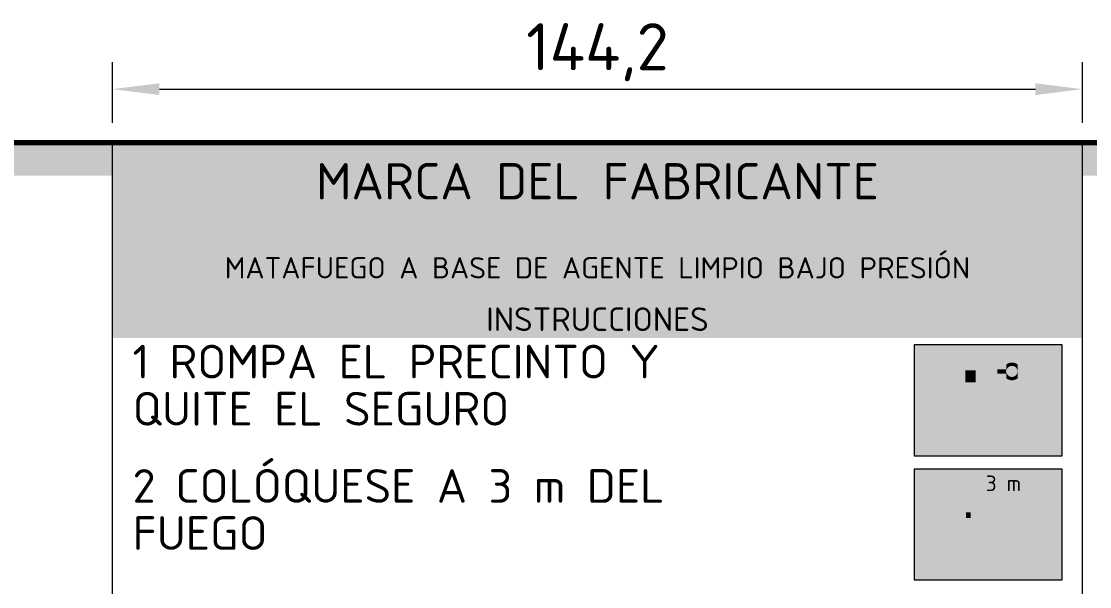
# Model space of a CAD drawing. Header units: millimetres. Extents: x 0 to 2382, y 0 to 420.
# Drawn here: x 1919.2 to 1998.6, y 303.5 to 345.5 of the extents above; entities that cross this region are included whole.
import ezdxf
from ezdxf.enums import TextEntityAlignment as Align

# ---------------------------------------------------------------- set-up
doc = ezdxf.new("R2010")
doc.units = ezdxf.units.MM
for name, color, linetype, lineweight in [('01-VISIBLE', 7, 'CONTINUOUS', 70), ('04-COTA', 3, 'CONTINUOUS', 18), ('08-FINA', 5, 'CONTINUOUS', 18), ('13-GRAFICA', 30, 'CONTINUOUS', 18)]:
    doc.layers.add(name, color=color, linetype=linetype, lineweight=lineweight)
doc.styles.add('ISO3098', font='isocpeur.ttf')
doc.dimstyles.new('FLAMA-IRAM', dxfattribs={"dimtxt": 3.5, "dimasz": 3.5, "dimexe": 2, "dimexo": 1.5, "dimgap": 1, "dimtad": 1, "dimdec": 1, "dimtxsty": 'ISO3098', "dimblk": 'IRAM_FLECHA', "dimblk1": 'IRAM_FLECHA', "dimblk2": 'IRAM_FLECHA', "dimcen": 2.5, "dimclrd": 256, "dimclre": 256, "dimclrt": 256, "dimazin": 3, "dimtfac": 1, "dimtmove": 0, "dimatfit": 3, "dimlwd": 18, "dimlwe": 18})

# ---------------------------------------------------------------- blocks, each defined once
blk = doc.blocks.new('IRAM_FLECHA')
blk.add_solid([(0, 0), (-1, 0.125), (-1, -0.125)])

msp = doc.modelspace()

# ---------------------------------------------------------------- hatches: boundary and pattern name
at = {"layer": '13-GRAFICA', "true_color": 0x009146}
h = msp.add_hatch(color=7, dxfattribs=at)
h.dxf.hatch_style = 1
h.paths.add_polyline_path([(1925.95, 334.058), (1925.95, 336.493), (1889.9, 336.493), (1889.9, 334.058)])
h = msp.add_hatch(color=7, dxfattribs=at)
h.dxf.hatch_style = 1
h.paths.add_polyline_path([(1998.05, 324.779), (1998.05, 336.493), (1925.95, 336.493), (1925.95, 324.779)])
h = msp.add_hatch(color=7, dxfattribs=at)
h.dxf.hatch_style = 1
h.paths.add_polyline_path([(2034.1, 334.058), (2034.1, 336.493), (1998.05, 336.493), (1998.05, 334.058)])
at = {"layer": '13-GRAFICA', "true_color": 0xffd200}
h = msp.add_hatch(color=7, dxfattribs=at)
h.dxf.hatch_style = 1
h.paths.add_polyline_path([(1998.05, 321.974), (1998.05, 324.779), (1925.95, 324.779), (1925.95, 321.974)])
at = {"layer": '13-GRAFICA', "true_color": 0xffffff}
h = msp.add_hatch(color=7, dxfattribs=at)
h.dxf.hatch_style = 1
h.paths.add_polyline_path([(1996.55, 313.224), (1996.55, 321.474), (1985.55, 321.474), (1985.55, 313.224)])
at = {"layer": '13-GRAFICA', "true_color": 0x191919}
h = msp.add_hatch(color=7, dxfattribs=at)
h.dxf.hatch_style = 1
h.paths.add_polyline_path([(1991.641, 320.322), (1991.657, 320.323), (1991.673, 320.323), (1991.689, 320.321), (1991.704, 320.317), (1991.719, 320.312), (1991.733, 320.306), (1991.747, 320.298), (1991.76, 320.289), (1991.772, 320.278), (1991.783, 320.267), (1991.792, 320.254), (1991.801, 320.241), (1991.808, 320.227), (1991.813, 320.212), (1991.817, 320.197), (1991.82, 320.181), (1991.821, 320.166), (1991.821, 320.15), (1991.819, 320.134), (1991.815, 320.119), (1991.81, 320.104), (1991.804, 320.089), (1991.796, 320.076), (1991.787, 320.063), (1991.776, 320.051), (1991.765, 320.04), (1991.752, 320.03), (1991.739, 320.022), (1991.725, 320.015), (1991.71, 320.009), (1991.695, 320.005), (1989.635, 319.555), (1989.62, 319.552), (1989.604, 319.551), (1989.588, 319.552), (1989.573, 319.554), (1989.557, 319.557), (1989.542, 319.562), (1989.528, 319.569), (1989.514, 319.577), (1989.501, 319.586), (1989.49, 319.596), (1989.479, 319.608), (1989.469, 319.62), (1989.461, 319.633), (1989.454, 319.648), (1989.448, 319.662), (1989.444, 319.678), (1989.441, 319.693), (1989.44, 319.709), (1989.441, 319.725), (1989.443, 319.74), (1989.446, 319.756), (1989.451, 319.771), (1989.458, 319.785), (1989.466, 319.799), (1989.475, 319.812), (1989.485, 319.824), (1989.497, 319.834), (1989.509, 319.844), (1989.523, 319.852), (1989.537, 319.859), (1989.551, 319.865), (1989.567, 319.869), (1991.626, 320.32)])
h = msp.add_hatch(color=7, dxfattribs=at)
h.dxf.hatch_style = 1
h.paths.add_polyline_path([(1992.391, 318.984), (1992.343, 319.028), (1992.3, 319.075), (1992.261, 319.128), (1992.228, 319.183), (1992.2, 319.242), (1992.178, 319.303), (1992.162, 319.365), (1992.153, 319.43), (1992.15, 319.494), (1992.153, 319.559), (1992.162, 319.623), (1992.178, 319.686), (1992.2, 319.747), (1992.228, 319.805), (1992.261, 319.861), (1992.3, 319.913), (1992.343, 319.961), (1992.391, 320.004), (1992.397, 320.009), (1992.397, 319.494), (1992.397, 318.979)])
h = msp.add_hatch(color=7, dxfattribs=at)
h.dxf.hatch_style = 1
h.paths.add_polyline_path([(1992.443, 320.043), (1992.499, 320.076), (1992.557, 320.104), (1992.618, 320.126), (1992.681, 320.142), (1992.745, 320.151), (1992.81, 320.154), (1992.874, 320.151), (1992.939, 320.142), (1993.001, 320.126), (1993.062, 320.104), (1993.121, 320.076), (1993.176, 320.043), (1993.222, 320.009), (1993.222, 319.494), (1993.22, 319.535), (1993.214, 319.575), (1993.205, 319.614), (1993.191, 319.652), (1993.174, 319.689), (1993.153, 319.723), (1993.129, 319.756), (1993.101, 319.786), (1993.071, 319.813), (1993.039, 319.837), (1993.004, 319.858), (1992.968, 319.875), (1992.93, 319.889), (1992.89, 319.899), (1992.85, 319.905), (1992.81, 319.907), (1992.769, 319.905), (1992.729, 319.899), (1992.69, 319.889), (1992.652, 319.875), (1992.615, 319.858), (1992.581, 319.837), (1992.548, 319.813), (1992.518, 319.786), (1992.491, 319.756), (1992.467, 319.723), (1992.446, 319.689), (1992.429, 319.652), (1992.415, 319.614), (1992.405, 319.575), (1992.399, 319.535), (1992.397, 319.494), (1992.397, 320.009)])
h = msp.add_hatch(color=7, dxfattribs=at)
h.dxf.hatch_style = 1
h.paths.add_polyline_path([(1993.441, 319.303), (1993.42, 319.242), (1993.392, 319.183), (1993.359, 319.128), (1993.32, 319.075), (1993.276, 319.028), (1993.228, 318.984), (1993.222, 318.979), (1993.222, 319.494), (1993.222, 320.009), (1993.228, 320.004), (1993.276, 319.961), (1993.32, 319.913), (1993.359, 319.861), (1993.392, 319.805), (1993.42, 319.747), (1993.441, 319.686), (1993.457, 319.623), (1993.467, 319.559), (1993.47, 319.494), (1993.467, 319.43), (1993.457, 319.365)])
at = {"layer": '13-GRAFICA', "true_color": 0xcba23e}
h = msp.add_hatch(color=7, dxfattribs=at)
h.dxf.hatch_style = 1
h.paths.add_polyline_path([(1989.344, 318.682), (1989.344, 319.583), (1990.116, 319.583), (1990.116, 318.682)])
at = {"layer": '13-GRAFICA', "true_color": 0x009146}
h = msp.add_hatch(color=7, dxfattribs=at)
h.dxf.hatch_style = 1
h.paths.add_polyline_path([(1991.34, 318.958), (1991.354, 318.951), (1991.368, 318.942), (1991.381, 318.932), (1991.392, 318.92), (1991.403, 318.908), (1991.412, 318.895), (1991.419, 318.881), (1991.425, 318.866), (1991.43, 318.85), (1991.433, 318.834), (1991.435, 318.818), (1991.564, 315.987), (1991.564, 315.971), (1991.562, 315.956), (1991.559, 315.94), (1991.554, 315.925), (1991.548, 315.91), (1991.541, 315.896), (1991.532, 315.883), (1991.522, 315.871), (1991.51, 315.86), (1991.498, 315.85), (1991.485, 315.841), (1991.471, 315.834), (1991.457, 315.828), (1991.441, 315.824), (1991.426, 315.82), (1991.41, 315.819), (1991.394, 315.819), (1991.379, 315.821), (1991.363, 315.824), (1991.348, 315.828), (1991.334, 315.835), (1991.32, 315.842), (1991.307, 315.851), (1991.294, 315.861), (1991.283, 315.872), (1991.273, 315.884), (1991.265, 315.897), (1991.257, 315.911), (1991.251, 315.926), (1991.247, 315.941), (1991.244, 315.957), (1991.242, 315.972), (1991.118, 318.693), (1990.065, 319.045), (1990.05, 319.05), (1990.036, 319.057), (1990.023, 319.066), (1990.01, 319.076), (1989.999, 319.087), (1989.989, 319.099), (1989.98, 319.111), (1989.972, 319.125), (1989.966, 319.14), (1989.961, 319.155), (1989.957, 319.17), (1989.955, 319.186), (1989.955, 319.202), (1989.956, 319.217), (1989.959, 319.233), (1989.963, 319.248), (1989.969, 319.263), (1989.976, 319.277), (1989.985, 319.29), (1989.994, 319.303), (1990.005, 319.314), (1990.017, 319.324), (1990.03, 319.333), (1990.044, 319.341), (1990.058, 319.347), (1990.073, 319.352), (1990.089, 319.356), (1990.104, 319.358), (1990.12, 319.358), (1990.136, 319.357), (1990.152, 319.354), (1990.167, 319.35), (1991.325, 318.964)])
at = {"layer": '13-GRAFICA', "true_color": 0xffd200}
h = msp.add_hatch(color=7, dxfattribs=at)
h.dxf.hatch_style = 1
h.paths.add_polyline_path([(1991.71, 319.329), (1991.71, 319.659), (1992.37, 319.659), (1992.37, 319.329)])
at = {"layer": '13-GRAFICA', "true_color": 0x191919}
h = msp.add_hatch(color=7, dxfattribs=at)
h.dxf.hatch_style = 1
h.paths.add_polyline_path([(1993.176, 318.945), (1993.121, 318.912), (1993.062, 318.884), (1993.001, 318.863), (1992.939, 318.847), (1992.874, 318.837), (1992.81, 318.834), (1992.745, 318.837), (1992.681, 318.847), (1992.618, 318.863), (1992.557, 318.884), (1992.499, 318.912), (1992.443, 318.945), (1992.397, 318.979), (1992.397, 319.494), (1992.399, 319.454), (1992.405, 319.414), (1992.415, 319.374), (1992.429, 319.336), (1992.446, 319.3), (1992.467, 319.265), (1992.491, 319.233), (1992.518, 319.203), (1992.548, 319.175), (1992.581, 319.151), (1992.615, 319.13), (1992.652, 319.113), (1992.69, 319.099), (1992.729, 319.09), (1992.769, 319.084), (1992.81, 319.082), (1992.85, 319.084), (1992.89, 319.09), (1992.93, 319.099), (1992.968, 319.113), (1993.004, 319.13), (1993.039, 319.151), (1993.071, 319.175), (1993.101, 319.203), (1993.129, 319.233), (1993.153, 319.265), (1993.174, 319.3), (1993.191, 319.336), (1993.205, 319.374), (1993.214, 319.414), (1993.22, 319.454), (1993.222, 319.494), (1993.222, 318.979)])
at = {"layer": '13-GRAFICA', "true_color": 0xc81e2d}
h = msp.add_hatch(color=7, dxfattribs=at)
h.dxf.hatch_style = 1
h.paths.add_polyline_path([(1993.676, 319.351), (1993.662, 319.353), (1993.648, 319.356), (1993.635, 319.361), (1993.622, 319.367), (1993.61, 319.374), (1993.598, 319.383), (1993.588, 319.392), (1993.578, 319.403), (1993.57, 319.414), (1993.562, 319.426), (1993.556, 319.439), (1993.552, 319.452), (1993.548, 319.466), (1993.546, 319.48), (1993.545, 319.494), (1993.546, 319.508), (1993.548, 319.522), (1993.552, 319.536), (1993.556, 319.549), (1993.562, 319.562), (1993.57, 319.574), (1993.578, 319.586), (1993.588, 319.596), (1993.598, 319.606), (1993.61, 319.614), (1993.622, 319.622), (1993.635, 319.628), (1993.648, 319.632), (1993.662, 319.636), (1993.676, 319.638), (1993.69, 319.639), (1995.23, 319.639), (1995.23, 319.907), (1995.89, 319.494), (1995.23, 319.082), (1995.23, 319.35), (1993.69, 319.35)])
at = {"layer": '13-GRAFICA', "true_color": 0xb21820}
h = msp.add_hatch(color=7, dxfattribs=at)
h.dxf.hatch_style = 1
h.paths.add_polyline_path([(1988.636, 314.049), (1988.636, 318.039), (1988.641, 318.114), (1988.657, 318.188), (1988.683, 318.261), (1988.719, 318.332), (1988.765, 318.4), (1988.82, 318.464), (1988.884, 318.525), (1988.956, 318.58), (1989.036, 318.631), (1989.122, 318.676), (1989.214, 318.714), (1989.311, 318.746), (1989.412, 318.772), (1989.516, 318.79), (1989.623, 318.801), (1989.73, 318.805), (1989.837, 318.801), (1989.943, 318.79), (1990.047, 318.772), (1990.148, 318.746), (1990.245, 318.714), (1990.338, 318.676), (1990.424, 318.631), (1990.503, 318.58), (1990.575, 318.525), (1990.639, 318.464), (1990.695, 318.4), (1990.74, 318.332), (1990.777, 318.261), (1990.803, 318.188), (1990.818, 318.114), (1990.824, 318.039), (1990.824, 314.049)])
at = {"layer": '13-GRAFICA', "true_color": 0xffffff}
h = msp.add_hatch(color=7, dxfattribs=at)
h.dxf.hatch_style = 1
h.paths.add_polyline_path([(1996.55, 303.974), (1996.55, 312.224), (1985.55, 312.224), (1985.55, 303.974)])
at = {"layer": '13-GRAFICA', "true_color": 0x191919}
h = msp.add_hatch(color=7, dxfattribs=at)
h.dxf.hatch_style = 1
h.paths.add_polyline_path([(1988.054, 304.82), (1988.055, 304.794), (1988.053, 304.769), (1988.049, 304.744), (1988.042, 304.72), (1988.034, 304.696), (1988.022, 304.674), (1988.009, 304.652), (1987.993, 304.632), (1987.976, 304.614), (1987.957, 304.597), (1987.937, 304.582), (1987.915, 304.57), (1987.892, 304.56), (1987.868, 304.552), (1987.843, 304.546), (1987.818, 304.543), (1987.793, 304.542), (1987.768, 304.544), (1987.743, 304.548), (1987.718, 304.554), (1987.695, 304.563), (1987.672, 304.575), (1987.651, 304.588), (1987.631, 304.603), (1987.612, 304.621), (1987.596, 304.64), (1987.581, 304.66), (1987.568, 304.682), (1987.558, 304.705), (1987.55, 304.729), (1986.994, 306.698), (1986.569, 304.745), (1986.563, 304.72), (1986.554, 304.696), (1986.542, 304.674), (1986.529, 304.652), (1986.514, 304.632), (1986.496, 304.614), (1986.477, 304.597), (1986.457, 304.583), (1986.435, 304.57), (1986.412, 304.56), (1986.388, 304.552), (1986.363, 304.546), (1986.338, 304.543), (1986.313, 304.542), (1986.288, 304.544), (1986.263, 304.548), (1986.239, 304.554), (1986.215, 304.563), (1986.192, 304.574), (1986.171, 304.588), (1986.151, 304.603), (1986.132, 304.62), (1986.116, 304.639), (1986.101, 304.66), (1986.088, 304.682), (1986.078, 304.705), (1986.07, 304.729), (1986.064, 304.753), (1986.061, 304.779), (1986.06, 304.804), (1986.062, 304.829), (1986.066, 304.854), (1986.658, 307.577), (1986.656, 307.58), (1986.64, 307.611), (1986.627, 307.643), (1986.617, 307.677), (1986.61, 307.711), (1986.607, 307.745), (1986.608, 307.78), (1986.736, 309.968), (1986.74, 310.003), (1986.747, 310.037), (1986.758, 310.07), (1986.771, 310.102), (1986.788, 310.132), (1986.808, 310.161), (1986.83, 310.187), (1986.855, 310.212), (1986.882, 310.233), (1986.911, 310.253), (1986.942, 310.269), (1986.943, 310.269), (1986.919, 310.291), (1986.885, 310.328), (1986.855, 310.369), (1986.829, 310.412), (1986.807, 310.458), (1986.79, 310.506), (1986.778, 310.555), (1986.771, 310.605), (1986.768, 310.655), (1986.771, 310.706), (1986.778, 310.755), (1986.79, 310.804), (1986.807, 310.852), (1986.829, 310.898), (1986.855, 310.941), (1986.885, 310.982), (1986.919, 311.019), (1986.956, 311.053), (1986.997, 311.083), (1987.04, 311.109), (1987.086, 311.131), (1987.133, 311.148), (1987.182, 311.16), (1987.232, 311.167), (1987.283, 311.17), (1987.333, 311.167), (1987.383, 311.16), (1987.432, 311.148), (1987.48, 311.131), (1987.526, 311.109), (1987.569, 311.083), (1987.609, 311.053), (1987.647, 311.019), (1987.681, 310.982), (1987.711, 310.941), (1987.737, 310.898), (1987.758, 310.852), (1987.775, 310.804), (1987.788, 310.755), (1987.795, 310.706), (1987.798, 310.655), (1987.795, 310.605), (1987.788, 310.555), (1987.775, 310.506), (1987.758, 310.458), (1987.737, 310.412), (1987.711, 310.369), (1987.681, 310.328), (1987.647, 310.291), (1987.609, 310.257), (1987.569, 310.227), (1987.526, 310.201), (1987.48, 310.179), (1987.432, 310.162), (1987.383, 310.15), (1987.38, 310.15), (1987.395, 310.126), (1987.411, 310.095), (1987.424, 310.063), (1987.434, 310.03), (1987.44, 309.996), (1987.443, 309.961), (1987.443, 309.926), (1987.415, 309.441), (1988.015, 308.61), (1988.8, 308.723), (1988.819, 308.724), (1988.838, 308.724), (1988.857, 308.722), (1988.875, 308.719), (1988.893, 308.713), (1988.911, 308.706), (1988.927, 308.697), (1988.943, 308.686), (1988.958, 308.674), (1988.971, 308.66), (1988.983, 308.646), (1988.993, 308.63), (1989.002, 308.613), (1989.009, 308.596), (1989.015, 308.577), (1989.018, 308.559), (1989.02, 308.54), (1989.02, 308.521), (1989.018, 308.502), (1989.014, 308.484), (1989.009, 308.465), (1989.001, 308.448), (1988.992, 308.431), (1988.982, 308.416), (1988.97, 308.401), (1988.956, 308.388), (1988.941, 308.376), (1988.926, 308.365), (1988.909, 308.357), (1988.891, 308.349), (1988.873, 308.344), (1988.855, 308.34), (1987.954, 308.212), (1987.935, 308.21), (1987.916, 308.21), (1987.897, 308.212), (1987.878, 308.216), (1987.86, 308.222), (1987.842, 308.229), (1987.825, 308.238), (1987.81, 308.249), (1987.795, 308.261), (1987.782, 308.275), (1987.77, 308.29), (1987.379, 308.831), (1987.314, 307.739), (1987.311, 307.704), (1987.304, 307.67), (1987.293, 307.637), (1987.28, 307.605), (1987.275, 307.596), (1988.045, 304.869), (1988.051, 304.845)])
h = msp.add_hatch(color=7, dxfattribs=at)
h.dxf.hatch_style = 1
h.paths.add_polyline_path([(1990.06, 309.997), (1994.295, 309.997), (1994.295, 310.162), (1994.625, 309.997), (1994.79, 309.997), (1994.798, 309.996), (1994.806, 309.995), (1994.814, 309.993), (1994.821, 309.99), (1994.829, 309.987), (1994.836, 309.983), (1994.842, 309.978), (1994.848, 309.973), (1994.854, 309.967), (1994.858, 309.96), (1994.863, 309.953), (1994.866, 309.946), (1994.869, 309.938), (1994.871, 309.93), (1994.872, 309.922), (1994.872, 309.914), (1994.872, 309.906), (1994.871, 309.898), (1994.869, 309.89), (1994.866, 309.883), (1994.863, 309.875), (1994.858, 309.868), (1994.854, 309.862), (1994.848, 309.856), (1994.842, 309.85), (1994.836, 309.846), (1994.829, 309.841), (1994.821, 309.838), (1994.814, 309.835), (1994.806, 309.833), (1994.798, 309.832), (1994.79, 309.832), (1994.625, 309.832), (1994.295, 309.667), (1994.295, 309.832), (1990.06, 309.832), (1990.06, 309.667), (1989.73, 309.832), (1989.565, 309.832), (1989.557, 309.832), (1989.549, 309.833), (1989.541, 309.835), (1989.533, 309.838), (1989.526, 309.841), (1989.519, 309.846), (1989.512, 309.85), (1989.506, 309.856), (1989.501, 309.862), (1989.496, 309.868), (1989.492, 309.875), (1989.489, 309.883), (1989.486, 309.89), (1989.484, 309.898), (1989.483, 309.906), (1989.482, 309.914), (1989.483, 309.922), (1989.484, 309.93), (1989.486, 309.938), (1989.489, 309.946), (1989.492, 309.953), (1989.496, 309.96), (1989.501, 309.967), (1989.506, 309.973), (1989.512, 309.978), (1989.519, 309.983), (1989.526, 309.987), (1989.533, 309.99), (1989.541, 309.993), (1989.549, 309.995), (1989.557, 309.996), (1989.565, 309.997), (1989.73, 309.997), (1990.06, 310.162)])
at = {"layer": '13-GRAFICA', "true_color": 0xcba23e}
h = msp.add_hatch(color=7, dxfattribs=at)
h.dxf.hatch_style = 1
h.paths.add_polyline_path([(1989.387, 308.588), (1989.387, 309.003), (1989.743, 309.003), (1989.743, 308.588)])
at = {"layer": '13-GRAFICA', "true_color": 0x191919}
h = msp.add_hatch(color=7, dxfattribs=at)
h.dxf.hatch_style = 1
h.paths.add_polyline_path([(1990.447, 309.344), (1990.454, 309.345), (1990.462, 309.345), (1990.469, 309.344), (1990.476, 309.342), (1990.483, 309.34), (1990.49, 309.337), (1990.496, 309.333), (1990.502, 309.329), (1990.507, 309.324), (1990.512, 309.319), (1990.517, 309.313), (1990.521, 309.307), (1990.524, 309.3), (1990.526, 309.294), (1990.528, 309.287), (1990.53, 309.279), (1990.53, 309.272), (1990.53, 309.265), (1990.529, 309.258), (1990.527, 309.25), (1990.525, 309.244), (1990.522, 309.237), (1990.518, 309.231), (1990.514, 309.225), (1990.509, 309.219), (1990.504, 309.214), (1990.498, 309.21), (1990.492, 309.206), (1990.485, 309.203), (1990.479, 309.2), (1990.472, 309.198), (1989.521, 308.99), (1989.514, 308.989), (1989.507, 308.989), (1989.5, 308.989), (1989.492, 308.99), (1989.485, 308.991), (1989.478, 308.994), (1989.472, 308.997), (1989.465, 309), (1989.459, 309.005), (1989.454, 309.009), (1989.449, 309.015), (1989.444, 309.02), (1989.441, 309.027), (1989.437, 309.033), (1989.435, 309.04), (1989.433, 309.047), (1989.432, 309.054), (1989.431, 309.061), (1989.431, 309.069), (1989.432, 309.076), (1989.434, 309.083), (1989.436, 309.09), (1989.439, 309.097), (1989.443, 309.103), (1989.447, 309.109), (1989.452, 309.114), (1989.457, 309.119), (1989.463, 309.124), (1989.469, 309.128), (1989.476, 309.131), (1989.482, 309.133), (1989.49, 309.135), (1990.44, 309.343)])
at = {"layer": '13-GRAFICA', "true_color": 0x009146}
h = msp.add_hatch(color=7, dxfattribs=at)
h.dxf.hatch_style = 1
h.paths.add_polyline_path([(1990.308, 308.715), (1990.315, 308.711), (1990.321, 308.707), (1990.327, 308.703), (1990.332, 308.697), (1990.337, 308.692), (1990.341, 308.686), (1990.345, 308.679), (1990.347, 308.672), (1990.35, 308.665), (1990.351, 308.658), (1990.352, 308.65), (1990.411, 307.344), (1990.411, 307.336), (1990.41, 307.329), (1990.409, 307.322), (1990.407, 307.315), (1990.404, 307.308), (1990.401, 307.302), (1990.396, 307.296), (1990.392, 307.29), (1990.387, 307.285), (1990.381, 307.28), (1990.375, 307.276), (1990.368, 307.273), (1990.362, 307.27), (1990.355, 307.268), (1990.348, 307.267), (1990.34, 307.266), (1990.333, 307.266), (1990.326, 307.267), (1990.319, 307.268), (1990.312, 307.27), (1990.305, 307.273), (1990.299, 307.277), (1990.293, 307.281), (1990.287, 307.285), (1990.282, 307.291), (1990.277, 307.296), (1990.273, 307.302), (1990.27, 307.309), (1990.267, 307.315), (1990.265, 307.322), (1990.263, 307.33), (1990.263, 307.337), (1990.206, 308.593), (1989.719, 308.755), (1989.713, 308.757), (1989.706, 308.761), (1989.7, 308.765), (1989.694, 308.769), (1989.689, 308.774), (1989.684, 308.78), (1989.68, 308.786), (1989.677, 308.792), (1989.674, 308.799), (1989.671, 308.806), (1989.67, 308.813), (1989.669, 308.82), (1989.669, 308.827), (1989.669, 308.834), (1989.671, 308.842), (1989.673, 308.849), (1989.675, 308.855), (1989.678, 308.862), (1989.682, 308.868), (1989.687, 308.874), (1989.692, 308.879), (1989.697, 308.884), (1989.703, 308.888), (1989.71, 308.892), (1989.716, 308.895), (1989.723, 308.897), (1989.73, 308.898), (1989.738, 308.899), (1989.745, 308.899), (1989.752, 308.899), (1989.759, 308.898), (1989.766, 308.896), (1990.301, 308.717)])
at = {"layer": '13-GRAFICA', "true_color": 0xb21820}
h = msp.add_hatch(color=7, dxfattribs=at)
h.dxf.hatch_style = 1
h.paths.add_polyline_path([(1989.06, 306.449), (1989.06, 308.291), (1989.062, 308.325), (1989.07, 308.36), (1989.082, 308.393), (1989.098, 308.426), (1989.119, 308.457), (1989.145, 308.487), (1989.174, 308.515), (1989.208, 308.541), (1989.244, 308.564), (1989.284, 308.584), (1989.327, 308.602), (1989.372, 308.617), (1989.418, 308.629), (1989.466, 308.637), (1989.515, 308.642), (1989.565, 308.644), (1989.614, 308.642), (1989.663, 308.637), (1989.711, 308.629), (1989.758, 308.617), (1989.803, 308.602), (1989.845, 308.584), (1989.885, 308.564), (1989.922, 308.541), (1989.955, 308.515), (1989.985, 308.487), (1990.01, 308.457), (1990.031, 308.426), (1990.048, 308.393), (1990.06, 308.36), (1990.067, 308.325), (1990.07, 308.291), (1990.07, 306.449)])
at = {"layer": '13-GRAFICA', "true_color": 0xe63c14}
h = msp.add_hatch(color=7, dxfattribs=at)
h.dxf.hatch_style = 1
h.paths.add_polyline_path([(1993.74, 304.696), (1993.729, 304.697), (1993.719, 304.7), (1993.709, 304.704), (1993.7, 304.708), (1993.691, 304.714), (1993.682, 304.721), (1993.675, 304.728), (1993.668, 304.736), (1993.662, 304.745), (1993.657, 304.754), (1993.653, 304.764), (1993.375, 305.526), (1993.372, 305.536), (1993.37, 305.546), (1993.369, 305.557), (1993.369, 305.567), (1993.37, 305.578), (1993.373, 305.588), (1993.376, 305.598), (1993.38, 305.608), (1993.727, 306.301), (1993.732, 306.31), (1993.737, 306.318), (1993.744, 306.326), (1993.751, 306.333), (1993.759, 306.339), (1993.768, 306.345), (1993.777, 306.349), (1993.786, 306.353), (1993.796, 306.356), (1993.806, 306.358), (1993.816, 306.358), (1993.826, 306.358), (1993.836, 306.357), (1993.846, 306.355), (1993.856, 306.352), (1993.865, 306.348), (1993.874, 306.343), (1993.883, 306.337), (1993.89, 306.331), (1993.897, 306.323), (1993.904, 306.315), (1993.909, 306.307), (1994.023, 306.112), (1994.238, 306.973), (1994.241, 306.983), (1994.245, 306.992), (1994.25, 307.001), (1994.256, 307.01), (1994.262, 307.017), (1994.27, 307.025), (1994.278, 307.031), (1994.286, 307.037), (1994.295, 307.042), (1994.305, 307.046), (1994.315, 307.048), (1994.325, 307.05), (1994.335, 307.051), (1994.345, 307.051), (1994.355, 307.05), (1994.365, 307.048), (1994.375, 307.045), (1994.385, 307.041), (1994.394, 307.036), (1994.402, 307.03), (1994.41, 307.024), (1994.417, 307.016), (1994.424, 307.008), (1994.715, 306.604), (1994.894, 308.275), (1994.896, 308.286), (1994.899, 308.296), (1994.902, 308.305), (1994.907, 308.315), (1994.912, 308.323), (1994.919, 308.332), (1994.926, 308.339), (1994.933, 308.346), (1994.942, 308.352), (1994.951, 308.357), (1994.96, 308.361), (1994.97, 308.364), (1994.98, 308.367), (1994.991, 308.368), (1995.001, 308.368), (1995.011, 308.367), (1995.022, 308.365), (1995.032, 308.362), (1995.041, 308.359), (1995.05, 308.354), (1995.059, 308.348), (1995.067, 308.342), (1995.075, 308.334), (1995.081, 308.326), (1995.087, 308.318), (1995.092, 308.308), (1995.096, 308.299), (1995.099, 308.289), (1995.42, 306.975), (1995.602, 307.278), (1995.607, 307.287), (1995.614, 307.295), (1995.621, 307.302), (1995.629, 307.308), (1995.637, 307.314), (1995.646, 307.319), (1995.656, 307.323), (1995.665, 307.326), (1995.675, 307.328), (1995.686, 307.329), (1995.696, 307.329), (1995.706, 307.328), (1995.716, 307.326), (1995.726, 307.323), (1995.735, 307.319), (1995.744, 307.314), (1995.753, 307.308), (1995.761, 307.302), (1995.768, 307.294), (1995.774, 307.287), (1995.78, 307.278), (1995.785, 307.269), (1995.789, 307.26), (1995.792, 307.25), (1996.138, 305.864), (1996.14, 305.855), (1996.141, 305.846), (1996.141, 305.837), (1996.141, 305.827), (1996.139, 305.818), (1995.931, 304.779), (1995.929, 304.769), (1995.925, 304.759), (1995.921, 304.75), (1995.916, 304.741), (1995.91, 304.733), (1995.903, 304.726), (1995.895, 304.719), (1995.887, 304.713), (1995.878, 304.708), (1995.869, 304.703), (1995.859, 304.7), (1995.85, 304.697), (1995.839, 304.696), (1995.829, 304.695), (1993.75, 304.695)])
at = {"layer": '13-GRAFICA', "true_color": 0xffbe00}
h = msp.add_hatch(color=7, dxfattribs=at)
h.dxf.hatch_style = 1
h.paths.add_polyline_path([(1994.212, 304.737), (1994.206, 304.738), (1994.201, 304.74), (1994.195, 304.742), (1994.19, 304.745), (1994.185, 304.748), (1994.181, 304.752), (1994.176, 304.756), (1994.173, 304.761), (1994.169, 304.766), (1994.167, 304.772), (1994.164, 304.778), (1994.012, 305.235), (1994.01, 305.241), (1994.009, 305.248), (1994.008, 305.254), (1994.009, 305.26), (1994.009, 305.266), (1994.01, 305.273), (1994.012, 305.279), (1994.014, 305.284), (1994.205, 305.7), (1994.208, 305.706), (1994.211, 305.711), (1994.215, 305.715), (1994.219, 305.719), (1994.223, 305.723), (1994.228, 305.726), (1994.233, 305.729), (1994.238, 305.731), (1994.243, 305.733), (1994.249, 305.734), (1994.254, 305.735), (1994.26, 305.735), (1994.265, 305.734), (1994.271, 305.733), (1994.276, 305.731), (1994.281, 305.728), (1994.286, 305.725), (1994.291, 305.722), (1994.295, 305.718), (1994.299, 305.714), (1994.303, 305.709), (1994.306, 305.704), (1994.368, 305.587), (1994.487, 306.103), (1994.488, 306.109), (1994.49, 306.115), (1994.493, 306.12), (1994.496, 306.125), (1994.5, 306.13), (1994.504, 306.135), (1994.508, 306.138), (1994.513, 306.142), (1994.518, 306.145), (1994.523, 306.147), (1994.528, 306.149), (1994.534, 306.15), (1994.54, 306.15), (1994.545, 306.15), (1994.551, 306.15), (1994.556, 306.149), (1994.562, 306.147), (1994.567, 306.144), (1994.572, 306.141), (1994.577, 306.138), (1994.581, 306.134), (1994.585, 306.13), (1994.588, 306.125), (1994.749, 305.882), (1994.847, 306.885), (1994.848, 306.891), (1994.85, 306.897), (1994.852, 306.903), (1994.854, 306.908), (1994.857, 306.914), (1994.861, 306.919), (1994.865, 306.923), (1994.869, 306.927), (1994.873, 306.931), (1994.878, 306.934), (1994.884, 306.936), (1994.889, 306.938), (1994.895, 306.94), (1994.9, 306.94), (1994.906, 306.941), (1994.912, 306.94), (1994.917, 306.939), (1994.923, 306.937), (1994.928, 306.935), (1994.933, 306.932), (1994.938, 306.929), (1994.942, 306.925), (1994.946, 306.92), (1994.95, 306.915), (1994.953, 306.91), (1994.956, 306.905), (1994.958, 306.899), (1994.96, 306.893), (1995.136, 306.105), (1995.236, 306.287), (1995.239, 306.292), (1995.243, 306.296), (1995.247, 306.301), (1995.251, 306.305), (1995.256, 306.308), (1995.261, 306.311), (1995.266, 306.313), (1995.271, 306.315), (1995.277, 306.316), (1995.282, 306.317), (1995.288, 306.317), (1995.294, 306.316), (1995.299, 306.315), (1995.305, 306.313), (1995.31, 306.311), (1995.315, 306.308), (1995.319, 306.305), (1995.324, 306.301), (1995.328, 306.296), (1995.331, 306.292), (1995.334, 306.287), (1995.337, 306.281), (1995.339, 306.275), (1995.341, 306.27), (1995.531, 305.438), (1995.532, 305.433), (1995.533, 305.427), (1995.533, 305.422), (1995.533, 305.416), (1995.532, 305.411), (1995.418, 304.787), (1995.416, 304.781), (1995.414, 304.775), (1995.412, 304.77), (1995.409, 304.765), (1995.406, 304.76), (1995.402, 304.755), (1995.398, 304.751), (1995.393, 304.747), (1995.388, 304.744), (1995.383, 304.742), (1995.378, 304.74), (1995.373, 304.738), (1995.367, 304.737), (1995.362, 304.737), (1994.218, 304.737)])

# ---------------------------------------------------------------- linework, layer by layer
at = {"layer": '01-VISIBLE'}
msp.add_lwpolyline([(1889.9, 260.507), (2034.1, 260.507), (2034.1, 336.493), (1889.9, 336.493)], close=True, dxfattribs=at)
at = {"layer": '08-FINA'}
for p, q in [((1925.95, 263.017), (1925.95, 336.493)), ((1998.05, 263.017), (1998.05, 336.493))]:
    msp.add_line(p, q, dxfattribs=at)
for points in [[(1996.55, 313.224), (1996.55, 321.474), (1985.55, 321.474), (1985.55, 313.224)], [(1996.55, 303.974), (1996.55, 312.224), (1985.55, 312.224), (1985.55, 303.974)]]:
    msp.add_lwpolyline(points, close=True, dxfattribs=at)

# ---------------------------------------------------------------- texts
at = {"layer": '13-GRAFICA', "true_color": 0xffffff, "style": 'ISO3098'}
for s, height, p in [('MARCA DEL FABRICANTE', 2.7, (1962, 334.993)), ('MATAFUEGO A BASE DE AGENTE LIMPIO BAJO PRESIÓN', 1.58123, (1962, 327.993))]:
    msp.add_text(s, height=height, dxfattribs=at).set_placement(p, align=Align.TOP_CENTER)
at = {"layer": '13-GRAFICA', "true_color": 0x191919, "style": 'ISO3098'}
msp.add_text('INSTRUCCIONES', height=1.75306, dxfattribs=at).set_placement((1962, 323.377), align=Align.MIDDLE_CENTER)
at = {"layer": '13-GRAFICA', "true_color": 0xc81e2d, "style": 'ISO3098'}
for s, p in [('1', (1927.45, 321.474)), ('2', (1927.45, 312.224))]:
    msp.add_text(s, height=2.504, dxfattribs=at).set_placement(p, align=Align.TOP_LEFT)
at = {"layer": '13-GRAFICA', "true_color": 0x191919, "style": 'ISO3098'}
for s, height, p in [('ROMPA EL PRECINTO Y', 2.50437, (1930.193, 321.474)), ('QUITE EL SEGURO', 2.50437, (1927.45, 317.968)), ('COLÓQUESE A 3\xa0m DEL', 2.50437, (1930.633, 312.224)), ('FUEGO', 2.5044, (1927.45, 308.718))]:
    msp.add_text(s, height=height, dxfattribs=at).set_placement(p, align=Align.TOP_LEFT)
at = {"layer": '13-GRAFICA', "style": 'ISO3098'}
msp.add_text('3 m', height=1.155, dxfattribs=at).set_placement((1992.177, 310.244), align=Align.BOTTOM_CENTER)

# ---------------------------------------------------------------- dimensions: what is measured, and where the dimension line sits
at = {"layer": '04-COTA'}
msp.add_linear_dim(base=(1925.95, 340.493), p1=(1925.95, 336.493), p2=(1998.05, 336.493), dimstyle='FLAMA-IRAM', override={"dimlfac": 2}, dxfattribs=at).render()

doc.saveas('drawing.dxf')
